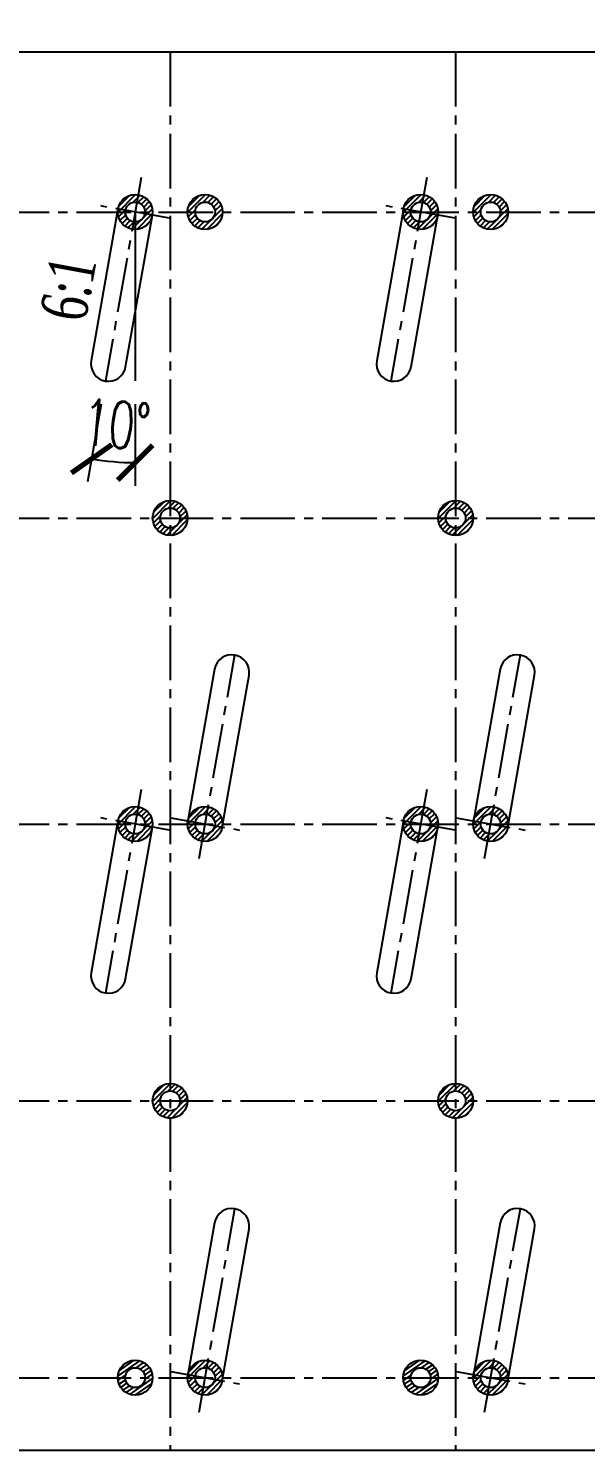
# Model space of a CAD drawing. Extents: x -64479 to 90650, y -38385 to 38270.
# Drawn here: x -49245 to -48289, y 11228 to 13668 of the extents above; entities that cross this region are included whole.
import ezdxf
from ezdxf.enums import TextEntityAlignment as Align

# ---------------------------------------------------------------- set-up
doc = ezdxf.new("R2010")
doc.units = 0
doc.header["$MEASUREMENT"] = 0
doc.linetypes.add('CENTER2', pattern=[1.125, 0.75, -0.125, 0.125, -0.125])
doc.linetypes.add('HIDDEN', pattern=[0.375, 0.25, -0.125])
doc.layers.get('0').update_dxf_attribs({"linetype": 'CONTINUOUS'})
for name, color, linetype in [('BORDER', 2, 'CONTINUOUS'), ('CENTER', 9, 'CENTER2'), ('DIMENSION', 4, 'CONTINUOUS'), ('HATCH', 7, 'CONTINUOUS'), ('HIDDEN', 4, 'HIDDEN'), ('PILE-D600', 20, 'CONTINUOUS'), ('TEXT', 3, 'CONTINUOUS')]:
    doc.layers.add(name, color=color, linetype=linetype)
doc.styles.add('DIM', font='romans.shx', dxfattribs={"width": 0.65})
doc.styles.add('THUONG', font='vntimeh.shx')
doc.dimstyles.new('400.Ph', dxfattribs={"dimscale": 400, "dimtxt": 0.2, "dimasz": 0.15, "dimexe": 0.1, "dimexo": 0.1, "dimgap": 0.06, "dimtad": 1, "dimdec": 0, "dimzin": 0, "dimdsep": 46, "dimtxsty": 'DIM', "dimblk": 'ARCHTICK', "dimcen": 0.15, "dimdle": 0.1, "dimclrd": 256, "dimclre": 7, "dimclrt": 6, "dimadec": 0, "dimazin": 0, "dimtfac": 1, "dimtdec": 0, "dimtix": 1, "dimtmove": 0, "dimatfit": 3, "dimldrblk": 'ARCHTICK', "dimfxl": 1, "dimtolj": 1, "dimtzin": 0, "dimarcsym": 0})

# ---------------------------------------------------------------- blocks, each defined once
blk = doc.blocks.new('_ArchTick')
at = {"color": 0, "linetype": 'ByBlock', "const_width": 0.15}
blk.add_lwpolyline([(-0.5, -0.5), (0.5, 0.5)], dxfattribs=at)
blk = doc.blocks.new('*D18')
at = {"layer": 'DIMENSION', "color": 7, "lineweight": -2}
for p, q in [((-50569.1, 13667.7), (-50569.1, 15183.5)), ((-12849.1, 13667.7), (-12849.1, 15183.5))]:
    blk.add_line(p, q, dxfattribs=at)
at = {"layer": 'DIMENSION', "lineweight": -2}
blk.add_line((-50609.1, 15143.5), (-12809.1, 15143.5), dxfattribs=at)
at = {"layer": 'DIMENSION', "lineweight": -2, "xscale": 60, "yscale": 60, "zscale": 60, "rotation": 180}
blk.add_blockref('_ArchTick', (-50569.1, 15143.5), dxfattribs=at)
at = {"layer": 'DIMENSION', "lineweight": -2, "xscale": 60, "yscale": 60, "zscale": 60}
blk.add_blockref('_ArchTick', (-12849.1, 15143.5), dxfattribs=at)
at = {"layer": 'DIMENSION', "color": 6, "insert": (-31669.1, 15207.5), "char_height": 80, "attachment_point": 5, "style": 'DIM'}
blk.add_mtext('\\A1;37720', dxfattribs=at)
blk = doc.blocks.new('*D225')
at = {"layer": 'DIMENSION', "color": 7, "lineweight": -2}
for p, q in [((-50569.1, 13667.7), (-50569.1, 14814)), ((-27937.1, 13667.7), (-27937.1, 14814))]:
    blk.add_line(p, q, dxfattribs=at)
at = {"layer": 'DIMENSION', "lineweight": -2}
blk.add_line((-50609.1, 14774), (-27897.1, 14774), dxfattribs=at)
at = {"layer": 'DIMENSION', "lineweight": -2, "xscale": 60, "yscale": 60, "zscale": 60, "rotation": 180}
blk.add_blockref('_ArchTick', (-50569.1, 14774), dxfattribs=at)
at = {"layer": 'DIMENSION', "lineweight": -2, "xscale": 60, "yscale": 60, "zscale": 60}
blk.add_blockref('_ArchTick', (-27937.1, 14774), dxfattribs=at)
at = {"layer": 'DIMENSION', "color": 6, "insert": (-41742.3, 14838), "char_height": 80, "attachment_point": 5, "style": 'DIM'}
blk.add_mtext('\\A1;22632', dxfattribs=at)
blk = doc.blocks.new('*D521')
at = {"layer": 'DIMENSION', "color": 7, "lineweight": -2}
for p, q in [((-68322, 13023.3), (-68345.5, 12890)), ((-68263.9, 13023.1), (-68263.9, 12882.8))]:
    blk.add_line(p, q, dxfattribs=at)
at = {"layer": 'DIMENSION', "lineweight": -2}
blk.add_arc((-68263.9, 13352.7), 429.9, 260, 270, dxfattribs=at)
at = {"layer": 'DIMENSION', "lineweight": -2, "xscale": 60, "yscale": 60, "zscale": 60}
for p, rotation in [((-68338.6, 12929.3), 170.0000000000057), ((-68263.9, 12922.8), 359.9999999999972)]:
    blk.add_blockref('_ArchTick', p, dxfattribs=dict(at, rotation=rotation))
at = {"layer": 'DIMENSION', "color": 6, "insert": (-68295.8, 12988.2), "char_height": 80, "attachment_point": 5, "rotation": 355, "style": 'DIM'}
blk.add_mtext('\\A1;10°', dxfattribs=at)
blk = doc.blocks.new('*D406')
at = {"layer": 'HIDDEN', "color": 7, "lineweight": -2}
for p, q in [((-50569.1, 13667.7), (-50569.1, 14393.8)), ((-43025.1, 13667.7), (-43025.1, 14393.8))]:
    blk.add_line(p, q, dxfattribs=at)
at = {"layer": 'HIDDEN', "lineweight": -2}
blk.add_line((-50609.1, 14353.8), (-42985.1, 14353.8), dxfattribs=at)
at = {"layer": 'HIDDEN', "lineweight": -2, "xscale": 60, "yscale": 60, "zscale": 60, "rotation": 180}
blk.add_blockref('_ArchTick', (-50569.1, 14353.8), dxfattribs=at)
at = {"layer": 'HIDDEN', "lineweight": -2, "xscale": 60, "yscale": 60, "zscale": 60}
blk.add_blockref('_ArchTick', (-43025.1, 14353.8), dxfattribs=at)
at = {"layer": 'HIDDEN', "color": 6, "insert": (-46797.1, 14417.8), "char_height": 80, "attachment_point": 5, "style": 'DIM'}
blk.add_mtext('\\A1;7544', dxfattribs=at)
blk = doc.blocks.new('pd1')
at = {"layer": 'HATCH'}
h = blk.add_hatch(dxfattribs=at)
h.set_pattern_fill('ANSI31', color=256, scale=50, style=0)
h.set_pattern_definition([(45, (-60195.1506, -6280.5305), (-4.4194174, 4.4194174), [])])
h.paths.add_polyline_path([(-68293.9, 13352.7, 1), (-68233.9, 13352.7, 1)])
h.paths.add_polyline_path([(-68246.9, 13352.7, -1), (-68280.9, 13352.7, -1)], flags=16)
h = blk.add_hatch(dxfattribs=at)
h.set_pattern_fill('ANSI31', color=256, scale=50, style=0)
h.set_pattern_definition([(45, (-60075.1506, -6280.5305), (-4.4194174, 4.4194174), [])])
h.paths.add_polyline_path([(-68173.9, 13352.7, 1), (-68113.9, 13352.7, 1)])
h.paths.add_polyline_path([(-68126.9, 13352.7, -1), (-68160.9, 13352.7, -1)], flags=16)
h = blk.add_hatch(dxfattribs=at)
h.set_pattern_fill('ANSI31', color=256, scale=50, style=0)
h.set_pattern_definition([(45, (-59705.1506, -6280.5305), (-4.4194174, 4.4194174), [])])
h.paths.add_polyline_path([(-67803.9, 13352.7, 1), (-67743.9, 13352.7, 1)])
h.paths.add_polyline_path([(-67756.9, 13352.7, -1), (-67790.9, 13352.7, -1)], flags=16)
h = blk.add_hatch(dxfattribs=at)
h.set_pattern_fill('ANSI31', color=256, scale=50, style=0)
h.set_pattern_definition([(45, (-59585.1506, -6280.5305), (-4.4194174, 4.4194174), [])])
h.paths.add_polyline_path([(-67683.9, 13352.7, 1), (-67623.9, 13352.7, 1)])
h.paths.add_polyline_path([(-67636.9, 13352.7, -1), (-67670.9, 13352.7, -1)], flags=16)
h = blk.add_hatch(dxfattribs=at)
h.set_pattern_fill('ANSI31', color=256, scale=50, style=0)
h.set_pattern_definition([(45, (-60135.1506, -6805.5305), (-4.4194174, 4.4194174), [])])
h.paths.add_polyline_path([(-68233.9, 12827.7, 1), (-68173.9, 12827.7, 1)])
h.paths.add_polyline_path([(-68186.9, 12827.7, -1), (-68220.9, 12827.7, -1)], flags=16)
h = blk.add_hatch(dxfattribs=at)
h.set_pattern_fill('ANSI31', color=256, scale=50, style=0)
h.set_pattern_definition([(45, (-59645.1506, -6805.5305), (-4.4194174, 4.4194174), [])])
h.paths.add_polyline_path([(-67743.9, 12827.7, 1), (-67683.9, 12827.7, 1)])
h.paths.add_polyline_path([(-67696.9, 12827.7, -1), (-67730.9, 12827.7, -1)], flags=16)
h = blk.add_hatch(dxfattribs=at)
h.set_pattern_fill('ANSI31', color=256, scale=50, style=0)
h.set_pattern_definition([(45, (-60195.1506, -7330.5305), (-4.4194174, 4.4194174), [])])
h.paths.add_polyline_path([(-68293.9, 12302.7, 1), (-68233.9, 12302.7, 1)])
h.paths.add_polyline_path([(-68246.9, 12302.7, -1), (-68280.9, 12302.7, -1)], flags=16)
h = blk.add_hatch(dxfattribs=at)
h.set_pattern_fill('ANSI31', color=256, scale=50, style=0)
h.set_pattern_definition([(45, (-60075.1506, -7330.5305), (-4.4194174, 4.4194174), [])])
h.paths.add_polyline_path([(-68173.9, 12302.7, 1), (-68113.9, 12302.7, 1)])
h.paths.add_polyline_path([(-68126.9, 12302.7, -1), (-68160.9, 12302.7, -1)], flags=16)
h = blk.add_hatch(dxfattribs=at)
h.set_pattern_fill('ANSI31', color=256, scale=50, style=0)
h.set_pattern_definition([(45, (-59705.1506, -7330.5305), (-4.4194174, 4.4194174), [])])
h.paths.add_polyline_path([(-67803.9, 12302.7, 1), (-67743.9, 12302.7, 1)])
h.paths.add_polyline_path([(-67756.9, 12302.7, -1), (-67790.9, 12302.7, -1)], flags=16)
h = blk.add_hatch(dxfattribs=at)
h.set_pattern_fill('ANSI31', color=256, scale=50, style=0)
h.set_pattern_definition([(45, (-59585.1506, -7330.5305), (-4.4194174, 4.4194174), [])])
h.paths.add_polyline_path([(-67683.9, 12302.7, 1), (-67623.9, 12302.7, 1)])
h.paths.add_polyline_path([(-67636.9, 12302.7, -1), (-67670.9, 12302.7, -1)], flags=16)
h = blk.add_hatch(dxfattribs=at)
h.set_pattern_fill('ANSI31', color=256, scale=50, style=0)
h.set_pattern_definition([(45, (-60135.1506, -7805.5305), (-4.4194174, 4.4194174), [])])
h.paths.add_polyline_path([(-68233.9, 11827.7, 1), (-68173.9, 11827.7, 1)])
h.paths.add_polyline_path([(-68186.9, 11827.7, -1), (-68220.9, 11827.7, -1)], flags=16)
h = blk.add_hatch(dxfattribs=at)
h.set_pattern_fill('ANSI31', color=256, scale=50, style=0)
h.set_pattern_definition([(45, (-59645.1506, -7805.5305), (-4.4194174, 4.4194174), [])])
h.paths.add_polyline_path([(-67743.9, 11827.7, 1), (-67683.9, 11827.7, 1)])
h.paths.add_polyline_path([(-67696.9, 11827.7, -1), (-67730.9, 11827.7, -1)], flags=16)
h = blk.add_hatch(dxfattribs=at)
h.set_pattern_fill('ANSI31', color=256, scale=50, angle=-10, style=0)
h.set_pattern_definition([(35, (-63727.0064, -9383.385), (-3.5848527, 5.1197003), [])])
h.paths.add_polyline_path([(-68293.5, 11357.9, 1), (-68234.4, 11347.5, 1)])
h.paths.add_polyline_path([(-68247.2, 11349.7, -1), (-68280.7, 11355.6, -1)], flags=16)
h = blk.add_hatch(dxfattribs=at)
h.set_pattern_fill('ANSI31', color=256, scale=50, style=0)
h.set_pattern_definition([(45, (-60075.1506, -8280.5305), (-4.4194174, 4.4194174), [])])
h.paths.add_polyline_path([(-68173.9, 11352.7, 1), (-68113.9, 11352.7, 1)])
h.paths.add_polyline_path([(-68126.9, 11352.7, -1), (-68160.9, 11352.7, -1)], flags=16)
h = blk.add_hatch(dxfattribs=at)
h.set_pattern_fill('ANSI31', color=256, scale=50, angle=-10, style=0)
h.set_pattern_definition([(35, (-63237.0064, -9383.385), (-3.5848527, 5.1197003), [])])
h.paths.add_polyline_path([(-67803.5, 11357.9, 1), (-67744.4, 11347.5, 1)])
h.paths.add_polyline_path([(-67757.2, 11349.7, -1), (-67790.7, 11355.6, -1)], flags=16)
h = blk.add_hatch(dxfattribs=at)
h.set_pattern_fill('ANSI31', color=256, scale=50, style=0)
h.set_pattern_definition([(45, (-59585.1506, -8280.5305), (-4.4194174, 4.4194174), [])])
h.paths.add_polyline_path([(-67683.9, 11352.7, 1), (-67623.9, 11352.7, 1)])
h.paths.add_polyline_path([(-67636.9, 11352.7, -1), (-67670.9, 11352.7, -1)], flags=16)
at = {"layer": 'BORDER'}
for points in [[(-69770.9, 13627.7), (-62226.9, 13627.7)], [(-62226.9, 13627.7), (-62226.9, 11227.7), (-69770.9, 11227.7), (-69770.9, 13627.7)]]:
    blk.add_lwpolyline(points, dxfattribs=at)
at = {"layer": 'CENTER', "ltscale": 125}
for p, q in [((-68203.9, 13627.7), (-68203.9, 11227.7)), ((-67713.9, 13627.7), (-67713.9, 11227.7)), ((-68253.5, 13411.8), (-68315, 13062.7)), ((-67763.5, 13411.8), (-67825, 13062.7)), ((-69770.9, 13352.7), (-62226.9, 13352.7)), ((-68204.8, 13342.3), (-68323, 13363.1)), ((-67714.8, 13342.3), (-67833, 13363.1)), ((-69770.9, 12827.7), (-62226.9, 12827.7)), ((-68154.3, 12243.6), (-68092.8, 12592.7)), ((-67664.3, 12243.6), (-67602.8, 12592.7)), ((-68253.5, 12361.8), (-68315, 12012.7)), ((-67763.5, 12361.8), (-67825, 12012.7)), ((-69770.9, 12302.7), (-62226.9, 12302.7)), ((-68204.8, 12292.3), (-68323, 12313.1)), ((-68203, 12313.1), (-68084.8, 12292.3)), ((-67714.8, 12292.3), (-67833, 12313.1)), ((-67713, 12313.1), (-67594.8, 12292.3)), ((-69770.9, 11827.7), (-62226.9, 11827.7)), ((-68154.3, 11293.6), (-68092.8, 11642.7)), ((-67664.3, 11293.6), (-67602.8, 11642.7)), ((-69770.9, 11352.7), (-62226.9, 11352.7)), ((-68203, 11363.1), (-68084.8, 11342.3)), ((-67713, 11363.1), (-67594.8, 11342.3))]:
    blk.add_line(p, q, dxfattribs=at)
at = {"layer": 'DIMENSION'}
blk.add_line((-68263.9, 13352.7), (-68263.9, 13063.1), dxfattribs=at)
at = {"layer": 'PILE-D600', "linetype": 'Continuous', "ltscale": 0.7}
for points in [[(-68293.5, 13357.9), (-68339.4, 13097.5, 1), (-68280.3, 13087.1), (-68234.4, 13347.5)], [(-67803.5, 13357.9), (-67849.4, 13097.5, 1), (-67790.3, 13087.1), (-67744.4, 13347.5)], [(-68114.4, 12297.5), (-68068.5, 12557.9, 1), (-68127.5, 12568.3), (-68173.5, 12307.9)], [(-67624.4, 12297.5), (-67578.5, 12557.9, 1), (-67637.5, 12568.3), (-67683.5, 12307.9)], [(-68293.5, 12307.9), (-68339.4, 12047.5, 1), (-68280.3, 12037.1), (-68234.4, 12297.5)], [(-67803.5, 12307.9), (-67849.4, 12047.5, 1), (-67790.3, 12037.1), (-67744.4, 12297.5)], [(-68114.4, 11347.5), (-68068.5, 11607.9, 1), (-68127.5, 11618.3), (-68173.5, 11357.9)], [(-67624.4, 11347.5), (-67578.5, 11607.9, 1), (-67637.5, 11618.3), (-67683.5, 11357.9)]]:
    blk.add_lwpolyline(points, format="xyb", dxfattribs=at)
for centre, radius in [((-68263.9, 13352.7), 30), ((-68143.9, 13352.7), 30), ((-67773.9, 13352.7), 30), ((-67653.9, 13352.7), 30), ((-68263.9, 13352.7), 17), ((-68143.9, 13352.7), 17), ((-67773.9, 13352.7), 17), ((-67653.9, 13352.7), 17), ((-68203.9, 12827.7), 30), ((-68203.9, 12827.7), 17), ((-67713.9, 12827.7), 30), ((-67713.9, 12827.7), 17), ((-68263.9, 12302.7), 30), ((-68143.9, 12302.7), 30), ((-67773.9, 12302.7), 30), ((-67653.9, 12302.7), 30), ((-68263.9, 12302.7), 17), ((-68143.9, 12302.7), 17), ((-67773.9, 12302.7), 17), ((-67653.9, 12302.7), 17), ((-68203.9, 11827.7), 30), ((-68203.9, 11827.7), 17), ((-67713.9, 11827.7), 30), ((-67713.9, 11827.7), 17), ((-68263.9, 11352.7), 30), ((-68143.9, 11352.7), 30), ((-67773.9, 11352.7), 30), ((-67653.9, 11352.7), 30), ((-68263.9, 11352.7), 17), ((-68143.9, 11352.7), 17), ((-67773.9, 11352.7), 17), ((-67653.9, 11352.7), 17)]:
    blk.add_circle(centre, radius, dxfattribs=at)
at = {"layer": 'TEXT', "style": 'THUONG', "width": 0.7}
blk.add_text('6:1', height=80, rotation=79.5709, dxfattribs=at).set_placement((-68326, 13157.2), align=Align.BOTTOM_LEFT)
at = {"layer": 'DIMENSION'}
dim = blk.add_angular_dim_2l(base=(-68313.8, 12925.7), line1=((-68263.9, 13352.7), (-68263.9, 13063.1)), line2=((-68253.5, 13411.8), (-68315, 13062.7)), dimstyle='400.Ph', dxfattribs=at)
dim.commit()
dim.dimension.update_dxf_attribs({"geometry": '*D521', "text_midpoint": (-68295.8, 12988.2)})

msp = doc.modelspace()

# ---------------------------------------------------------------- block references
at = {"layer": 'DIMENSION'}
msp.add_blockref('pd1', (19201.8, 0), dxfattribs=at)

# ---------------------------------------------------------------- dimensions: what is measured, and where the dimension line sits
for base, p2, picture, middle in [((-12849.1, 15143.5), (-12849.1, 13627.7), '*D18', (-31669.1, 15143.5)), ((-27937.1, 14774), (-27937.1, 13627.7), '*D225', (-41742.3, 14774))]:
    dim = msp.add_linear_dim(base=base, p1=(-50569.1, 13627.7), p2=p2, dimstyle='400.Ph', dxfattribs=at)
    dim.commit()
    dim.dimension.update_dxf_attribs({"geometry": picture, "text_midpoint": middle, "dimtype": 160})
at = {"layer": 'HIDDEN'}
dim = msp.add_linear_dim(base=(-43025.1, 14353.8), p1=(-50569.1, 13627.7), p2=(-43025.1, 13627.7), dimstyle='400.Ph', dxfattribs=at)
dim.commit()
dim.dimension.update_dxf_attribs({"geometry": '*D406', "text_midpoint": (-46797.1, 14417.8)})

doc.saveas('drawing.dxf')
